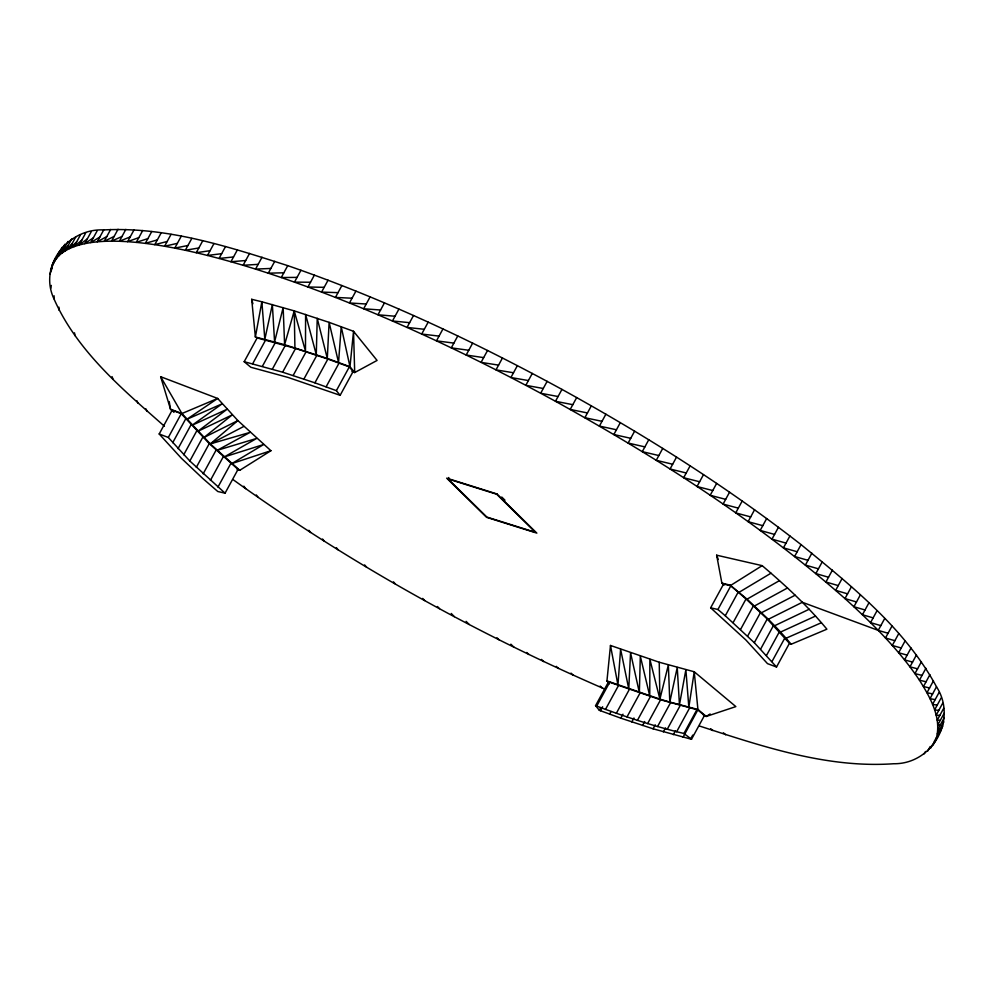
<?xml version="1.0" encoding="UTF-8"?>
<svg xmlns="http://www.w3.org/2000/svg" width="994" height="994" viewBox="0 0 994 994"><rect width="100%" height="100%" fill="white"/><g stroke="black" fill="none" stroke-linecap="round" stroke-linejoin="round"><path stroke-width="1.49" d="M699.726 726.092C762.162 746.345 827.058 768.449 893.618 763.74C932.434 764.336 957.694 719.47 936.497 686.779C904.962 628.394 851.51 585.988 801.065 544.613C726.03 486.091 645.23 435.297 561.958 389.399C473.865 341.327 382.678 298.411 287.738 265.647C228.384 246.599 166.855 226.57 103.724 229.925C68.337 228.148 38.306 265.311 53.912 298.734C76.985 351.093 122.461 389.163 164.42 426.24M53.912 298.734L54.136 295.827M933.167 743.512L933.018 745.053L935.615 740.294M609.297 683.81L606.949 680.902L610.49 645.466L659.233 662.24L694.234 671.77L735.858 706.597L706.249 716.438L703.553 715.779M255.383 337.003L261.857 301.778L251.693 299.306L255.383 337.003L284.607 344.694L327.299 358.436L349.987 366.724L354.696 372.551L377.074 360.437L353.529 331.288L329.113 322.367L294.236 310.873L261.857 301.778L264.826 339.314L272.356 304.537L274.58 341.874L283.153 307.568L284.607 344.694L294.236 310.873L305.469 351.081L305.605 314.439L316.278 354.634L317.235 318.279L327.299 358.436L329.113 322.367L338.544 362.462L341.215 326.703L349.987 366.724L353.529 331.288L354.696 372.551L351.938 371.532M50.806 288.185L51.315 285.427M697.925 709.48L694.234 671.77L688.842 707.256L685.872 669.732L679.461 704.796L677.237 667.459L669.807 702.075L659.904 699.13L668.353 664.961L669.807 702.075L697.925 709.48L706.249 716.438L710.138 713.978M49.899 274.22L52.247 267.858M934.969 741.574L942.896 725.931M54.397 261.422L50.595 270.07L51.899 267.684M58.286 254.29L59.975 250.674M56.099 257.806L51.8 266.181L62.175 247.32M64.871 244.251L58.385 256.141L53.502 262.565L58.286 254.452M68.052 241.455L61.566 253.346L58.385 256.141L64.163 248.587M71.717 238.945L65.244 250.836L61.566 253.346L67.84 246.077M75.879 236.721L69.394 248.599L65.244 250.836L71.99 243.853M80.514 234.783L74.028 246.661L69.394 248.599L76.625 241.915M85.621 233.13L79.135 245.009L74.028 246.661L81.732 240.262M91.2 231.764L84.714 243.654L79.135 245.009L87.31 238.895M97.226 230.695L90.752 242.586L84.714 243.654L93.349 237.827M103.724 229.925L97.238 241.815L90.752 242.586L99.835 237.057M110.669 229.452L104.184 241.331L97.238 241.815L106.78 236.584M118.037 229.266L111.564 241.144L104.184 241.331L114.161 236.398M125.853 229.378L119.379 241.269L111.564 241.144L121.964 236.51M134.091 229.788L127.605 241.666L119.379 241.269L130.202 236.92M142.738 230.484L136.253 242.374L127.605 241.666L138.849 237.616M151.784 231.478L145.31 243.368L136.253 242.374L147.895 238.61M161.227 232.77L154.753 244.661L145.31 243.368L157.338 239.902M171.055 234.36L164.582 246.239L154.753 244.661L167.166 241.492M181.256 236.224L174.77 248.115L164.582 246.239L177.367 243.356M191.817 238.386L185.331 250.277L174.77 248.115L187.928 245.518M202.714 240.834L196.24 252.712L185.331 250.277L198.837 247.966M213.958 243.555L207.485 255.446L196.24 252.712L210.069 250.687M225.526 246.562L219.053 258.452L207.485 255.446L221.637 253.694M237.404 249.842L230.919 261.733L219.053 258.452L233.515 256.974M249.581 253.395L243.095 265.286L230.919 261.733L245.692 260.527M159.189 433.993L172.148 410.211L181.268 413.69L209.274 443.597L238.026 469.404L225.066 493.173L217.785 491.508L202.614 478.325L181.405 458.284L159.189 433.993L168.309 437.472L189.829 461.005L225.066 493.173M262.031 257.222L255.557 269.101L243.095 265.286L258.142 264.354M168.309 437.472L181.268 413.69M172.72 442.69L185.679 418.921M274.754 261.31L268.281 273.188L255.557 269.101L270.865 268.442M178.025 448.667L190.985 424.885M183.728 454.767L196.688 430.998M287.738 265.647L281.252 277.537L268.281 273.188L283.849 272.778M189.829 461.005L202.788 437.236M244.189 361.704L257.148 337.935L295.591 348.422L327.871 359.058L349.329 366.885L353.094 371.545L340.134 395.314L288.086 377.434L250.848 367.271L244.189 361.704L282.631 372.191L314.899 382.827L336.37 390.654L340.134 395.314M300.958 270.256L294.472 282.134L281.252 277.537L297.069 277.388M252.662 363.767L265.622 339.998M196.315 467.366L209.274 443.597M203.161 473.84L216.12 450.071M262.379 366.326L275.338 342.557M314.402 275.102L307.916 286.993L294.472 282.134L310.513 282.234M210.38 480.425L223.339 456.656M272.368 369.134L285.328 345.365M328.057 280.196L321.571 292.087L307.916 286.993L324.168 287.328M217.947 487.097L230.919 463.328M282.631 372.191L295.591 348.422M341.899 285.526L335.425 297.417L321.571 292.087L338.01 292.658M293.155 375.496L306.115 351.727M303.915 379.037L316.875 355.268M355.927 291.093L349.453 302.971L335.425 297.417L352.038 298.225M314.899 382.827L327.871 359.058M370.116 296.883L363.642 308.761L349.453 302.971L366.227 304.015M326.107 386.84L339.066 363.071M336.37 390.654L349.329 366.885M384.454 302.884L377.968 314.775L363.642 308.761L380.565 310.016M398.917 309.109L392.444 321L377.968 314.775L395.028 316.241M413.504 315.533L407.018 327.424L392.444 321L409.615 322.665M428.178 322.155L421.704 334.046L407.018 327.424L424.289 329.287M442.939 328.977L436.465 340.855L421.704 334.046L439.05 336.109M457.774 335.972L451.288 347.863L436.465 340.855L453.885 343.104M472.647 343.141L466.161 355.032L451.288 347.863L468.758 350.273M487.545 350.484L481.071 362.375L466.161 355.032L483.656 357.616M502.467 357.989L495.994 369.867L481.071 362.375L498.578 365.121M448.046 478.946L496.652 494.217L535.48 532.337L486.886 517.079L448.046 478.946L448.816 477.518M517.389 365.63L510.904 377.521L495.994 369.867L513.5 372.762M532.287 373.421L525.801 385.312L510.904 377.521L528.398 380.553M547.147 381.348L540.661 393.239L525.801 385.312L543.258 388.48M561.958 389.399L555.472 401.278C657.655 457.986 757.142 521.104 844.975 598.587C872.247 623.35 898.824 649.467 919.438 680.169C929.974 697.055 941.678 717.196 936.423 737.821L937.566 736.815M576.694 397.563L570.208 409.441L587.454 412.957M591.343 405.825L584.857 417.716L602.004 421.319M605.893 414.187L599.407 426.078L616.442 429.768M620.318 422.636L613.845 434.527L630.73 438.304M634.619 431.172L628.133 443.051L644.87 446.89M648.759 439.758L642.286 451.649L658.848 455.55M662.737 448.418L656.251 460.297L672.64 464.248M676.529 457.116L670.055 469.006L686.233 472.982M690.122 465.863L683.648 477.741L699.614 481.755M703.504 474.623L697.018 486.513L712.76 490.539M705.417 715.742L704.473 715.494L691.501 739.275L653.083 728.801L620.803 718.165L599.332 710.312L595.568 705.653L608.527 681.884L660.588 699.788L698.757 710.176M716.649 483.407L710.176 495.298L725.67 499.336M595.568 705.653L596.711 706.088L609.67 682.319M599.332 710.312L600.774 707.666M600.463 710.747L602.625 706.784M596.711 706.088L605.508 709.368L618.467 685.587M729.559 492.204L723.073 504.095L738.318 508.133M609.608 714.152L611.049 711.518M605.508 709.368L616.355 713.257L629.314 689.476M620.803 718.165L622.965 714.201M742.207 501.001L735.722 512.892L750.694 516.917M616.355 713.257L627.003 716.923L639.962 693.141M631.799 721.955L633.961 717.991M627.003 716.923L637.427 720.352L650.387 696.583M754.57 509.785L748.097 521.676L762.771 525.677M642.559 725.496L644.721 721.532M637.427 720.352L647.628 723.557L660.588 699.788M710.648 607.819L723.607 584.037L730.851 585.801L717.929 609.484L710.648 607.819L745.885 639.987L767.505 663.644L776.525 666.999L789.435 643.317L767.231 619.013L746.022 598.972L730.043 585.106L721.892 583.143L716.637 555.186L762.162 565.648C785.248 585.193 807.6 605.818 826.884 629.19L791.125 644.261L789.435 643.317M766.66 518.545L760.186 530.436L774.562 534.412M653.083 728.801L655.245 724.837M647.628 723.557L657.568 726.515L670.528 702.746M776.525 666.999L754.309 642.708L725.285 615.771L738.207 592.076M663.346 731.857L665.508 727.894M657.568 726.515L667.26 729.236L680.219 705.467M778.451 527.28L771.965 539.158L786.03 543.097M733.1 622.666L746.022 598.972M673.336 734.665L675.498 730.702M667.26 729.236L676.665 731.721L689.625 707.939M789.919 535.965L783.434 547.856L797.176 551.732M676.665 731.721L683.934 733.485L696.893 709.716M740.555 629.463L753.464 605.768M683.052 737.225L697.813 709.927L704.473 715.494L703.553 715.295M690.594 739.064L692.756 735.1M747.625 636.135L760.547 612.453M801.065 544.613L794.579 556.491L807.985 560.318M754.309 642.708L767.231 619.013M811.862 553.186L805.389 565.077L818.435 568.829M760.609 649.144L773.518 625.45M766.498 655.444L779.408 631.749M822.324 561.697L815.838 573.575L828.524 577.253M771.965 661.594L784.887 637.912M832.413 570.121L825.927 582.012L838.24 585.59M842.129 578.458L835.643 590.349L847.571 593.84M851.448 586.708L844.975 598.587L856.493 601.966M860.382 594.834L853.908 606.725L865.029 609.981M868.918 602.849L862.432 614.739L873.13 617.87M877.019 610.738L870.545 622.629L880.821 625.624M730.043 585.106L747.041 599.158L768.325 619.274L802.357 602.289L878.224 630.382L884.71 618.492M891.953 626.108L885.48 637.999L894.873 640.695M898.762 633.563L892.289 645.454L901.235 648.001M905.124 640.869L898.638 652.747L907.137 655.121M911.026 647.989L904.54 659.879L912.567 662.079M916.456 654.947L909.982 666.825L917.537 668.838M921.426 661.706L914.952 673.597L922.034 675.411M925.923 668.279L919.438 680.169L926.048 681.785M929.937 674.653L923.451 686.543L929.576 687.96M933.453 680.828L926.98 692.706L932.608 693.911M936.497 686.779L930.011 698.658L935.155 699.639M939.044 692.507L932.558 704.398L937.205 705.144M941.094 698.012L934.609 709.902L938.758 710.412M942.647 703.28L936.162 715.171L939.802 715.444M943.691 708.312L937.218 720.203L940.361 720.228M944.25 713.096L937.764 724.986L940.411 724.763M924.209 753.85L925.501 751.476M944.3 717.631L937.814 729.521L939.964 729.049M927.638 751.203L930.235 746.444M943.853 721.917L937.367 733.796L939.007 733.063M930.57 748.258L932.521 744.705M933.813 742.319L936.41 737.573M941.442 729.683L937.876 735.311M55.701 259.21L60.982 251.383M160.668 376.714L170.508 409.193L181.914 413.541L217.674 398.457L186.797 419.331L222.171 403.8L192.078 425.27L227.054 409.267L197.769 431.359L232.285 414.871L203.845 437.571L237.877 420.586L217.674 398.457L160.668 376.714L181.914 413.541L210.293 443.908L237.877 420.586L270.915 450.717L239.753 470.311L237.144 469.715M730.988 585.23L762.162 565.648M739.188 592.238L770.996 573.19M747.041 599.158L779.445 580.633M754.521 605.98L787.496 587.976M239.753 470.311L210.293 443.908L243.816 426.426M761.615 612.677L795.138 595.195M768.325 619.274L774.649 625.735L809.166 609.247M774.649 625.735L780.551 632.06L815.515 616.056M780.551 632.06L786.055 638.235L821.429 622.704M270.915 450.717L231.863 463.564L263.658 444.517L224.321 456.917L256.725 438.391L217.127 450.357L250.103 432.365L210.293 443.908M558.069 396.531L540.661 393.239L555.472 401.278L572.805 404.682M683.934 733.485L691.501 739.275M878.224 630.382L888.064 633.24M659.233 662.24L659.904 699.13L606.949 680.902M607.421 681.486L608.527 681.884M233.379 479.853C349.105 562.89 474.312 632.582 604.986 689.153M722.775 583.341L723.607 584.037M721.892 583.143L724.141 585.068M717.929 609.484L725.285 615.771M723.396 732.789L725.67 734.79M710.722 728.726L712.822 730.578M600.19 686.034L602.364 688.047M571.003 673.112L573.203 675.199M556.267 666.353L558.479 668.477M541.457 659.42L543.693 661.569M526.783 652.474L528.833 654.487M501.734 497.025L504.977 500.206M510.866 644.174L513.948 647.218M496.975 637.75L499.025 639.801M466.124 621.349L469.205 624.505M451.251 613.46L454.32 616.653M437.447 606.514L439.485 608.663M422.686 598.4L424.711 600.562M393.425 581.825L395.401 584.025M364.612 564.903L366.55 567.127M786.055 638.235L791.125 644.261M336.382 547.694L338.271 549.943M172.148 410.211L173.975 412.373M172.198 411.193L170.508 409.193L169.216 401.551M322.528 539.009L324.379 541.258M308.873 530.287L310.687 532.535M256.315 494.95L258.129 497.41M243.865 486.165L245.617 488.626M145.894 408.832L147.199 411.417M136.837 400.669L138.067 403.229M112.036 376.614L113.117 379.385M716.637 555.186L718.289 559.523M251.693 299.306L252.898 303.766M659.904 699.13L649.877 659.308L649.753 695.937L640.322 656.152L639.353 692.52L630.556 652.797L628.755 688.867L620.604 649.231L617.945 684.99L610.49 645.466M74.5 332.816L75.035 335.674M58.944 307.158L58.994 310.19M294.236 310.873L294.92 347.763M496.95 493.956L446.679 478.164L486.575 517.327L536.847 533.119L496.95 493.956"/></g></svg>
